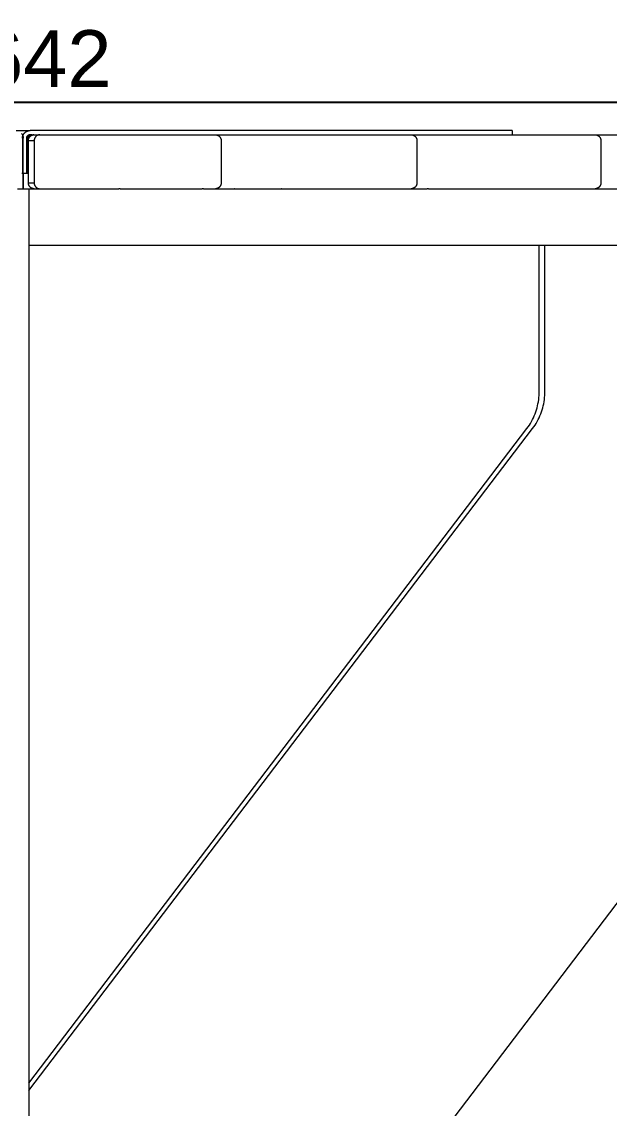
# Model space of a CAD drawing. Header units: millimetres. Extents: x -263 to 4879, y -277 to 2995.
# Drawn here: x 827 to 1241, y 2022 to 2788 of the extents above; entities that cross this region are included whole.
import ezdxf

# ---------------------------------------------------------------- set-up
doc = ezdxf.new("R2010")
doc.units = ezdxf.units.MM
doc.layers.add('ZANO_R', color=7, linetype='Continuous', lineweight=0)
doc.layers.add('ZANO_W', color=1, linetype='Continuous', lineweight=0)
doc.styles.add('Arial', font='arial.ttf')
doc.styles.get("Standard").update_dxf_attribs({"font": 'ARIALUNI.TTF'})
doc.dimstyles.new('pl i ang', dxfattribs={"dimtxt": 50, "dimasz": 50, "dimexe": 1.25, "dimexo": 0.625, "dimgap": 10, "dimtad": 1, "dimtoh": 1, "dimtxsty": 'Standard', "dimcen": 2.5, "dimclrd": 1, "dimclre": 1, "dimclrt": 1, "dimadec": 0, "dimazin": 0, "dimtfac": 1, "dimtmove": 0, "dimatfit": 3, "dimfxl": 1, "dimarcsym": 1})

# ---------------------------------------------------------------- blocks, each defined once
blk = doc.blocks.new('*D454')
at = {"layer": 'ZANO_W', "color": 1, "lineweight": -2}
for p, q in [((7.27, 2714.13), (7.27, 2741.15)), ((1649.17, 2714.13), (1649.17, 2741.15)), ((47.27, 2731.15), (1609.17, 2731.15))]:
    blk.add_line(p, q, dxfattribs=at)
at = {"layer": 'ZANO_W', "color": 1}
for points in [[(47.27, 2737.81), (47.27, 2724.48), (7.27, 2731.15)], [(1609.17, 2724.48), (1609.17, 2737.81), (1649.17, 2731.15)]]:
    blk.add_solid(points, dxfattribs=at)
at = {"layer": 'ZANO_W', "color": 1, "insert": (828.22, 2761.57), "char_height": 40, "attachment_point": 5, "style": 'Arial'}
blk.add_mtext('1642', dxfattribs=at)

msp = doc.modelspace()

# ---------------------------------------------------------------- linework, layer by layer
at = {"layer": 'ZANO_R'}
for p, q in [((823.13, 2711.13), (832.88, 2711.13)), ((830.82, 2710.67), (830.99, 2710.74)), ((830.99, 2710.74), (831.16, 2710.81)), ((831.16, 2710.81), (831.34, 2710.87)), ((831.34, 2710.87), (831.52, 2710.92)), ((831.52, 2710.92), (831.71, 2710.97)), ((831.71, 2710.97), (831.89, 2711.01)), ((831.89, 2711.01), (832.07, 2711.05)), ((832.07, 2711.05), (832.26, 2711.08)), ((832.26, 2711.08), (832.45, 2711.1)), ((832.45, 2711.1), (832.63, 2711.12)), ((832.63, 2711.12), (832.82, 2711.13)), ((832.82, 2711.13), (833.01, 2711.13)), ((999.7, 2711.13), (833.01, 2711.13)), ((1123.28, 2711.13), (999.7, 2711.13)), ((1160.18, 2711.13), (1123.28, 2711.13)), ((1169.59, 2711.13), (1160.18, 2711.13)), ((1171.9, 2711.13), (1169.59, 2711.13)), ((1172.46, 2711.13), (1171.9, 2711.13)), ((1172.59, 2711.13), (1172.46, 2711.13)), ((1172.62, 2711.13), (1172.59, 2711.13)), ((1172.63, 2711.13), (1172.62, 2711.13)), ((1172.63, 2711.13), (1172.63, 2708.13)), ((1172.63, 2711.13), (1172.63, 2711.13)), ((827.04, 2709), (827.15, 2708.85)), ((827.15, 2708.85), (827.25, 2708.69)), ((827.25, 2708.69), (827.35, 2708.54)), ((827.35, 2708.54), (827.44, 2708.38)), ((827.44, 2708.38), (827.53, 2708.22)), ((827.53, 2708.22), (827.61, 2708.05)), ((827.61, 2708.05), (827.69, 2707.88)), ((827.61, 2705.92), (827.62, 2706.11)), ((827.61, 2705.73), (827.61, 2705.92)), ((827.61, 2705.73), (827.61, 2681.13)), ((827.62, 2706.11), (827.64, 2706.3)), ((827.64, 2706.3), (827.66, 2706.48)), ((827.66, 2706.48), (827.69, 2706.67)), ((827.69, 2707.88), (827.76, 2707.71)), ((827.69, 2706.67), (827.73, 2706.86)), ((827.73, 2706.86), (827.77, 2707.04)), ((827.76, 2707.71), (827.82, 2707.54)), ((827.77, 2707.04), (827.82, 2707.22)), ((827.82, 2707.54), (827.88, 2707.37)), ((827.82, 2707.22), (827.88, 2707.4)), ((827.83, 2708.13), (828.17, 2708.13)), ((827.88, 2707.4), (827.94, 2707.58)), ((827.88, 2707.37), (827.93, 2707.19)), ((827.93, 2707.19), (827.98, 2707.01)), ((827.94, 2707.58), (828, 2707.76)), ((827.98, 2707.01), (828.02, 2706.83)), ((828, 2707.76), (828.08, 2707.93)), ((828.02, 2706.83), (828.06, 2706.65)), ((828.06, 2706.65), (828.08, 2706.47)), ((828.08, 2707.93), (828.16, 2708.1)), ((828.08, 2706.47), (828.11, 2706.29)), ((828.11, 2706.29), (828.12, 2706.1)), ((828.12, 2706.1), (828.13, 2705.92)), ((828.13, 2705.92), (828.13, 2705.73)), ((828.13, 2681.13), (828.13, 2705.73)), ((828.16, 2708.1), (828.24, 2708.27)), ((828.24, 2708.27), (828.33, 2708.43)), ((828.33, 2708.43), (828.43, 2708.59)), ((828.43, 2708.59), (828.53, 2708.75)), ((828.53, 2708.75), (828.64, 2708.91)), ((828.64, 2708.91), (828.76, 2709.06)), ((828.76, 2709.06), (828.87, 2709.2)), ((828.87, 2709.2), (829, 2709.35)), ((829, 2709.35), (829.13, 2709.48)), ((829.13, 2709.48), (829.26, 2709.62)), ((829.26, 2709.62), (829.4, 2709.75)), ((829.4, 2709.75), (829.54, 2709.87)), ((829.54, 2709.87), (829.69, 2709.99)), ((829.69, 2709.99), (829.84, 2710.1)), ((829.84, 2710.1), (829.99, 2710.21)), ((829.99, 2710.21), (830.15, 2710.31)), ((830.15, 2710.31), (830.31, 2710.41)), ((830.31, 2710.41), (830.48, 2710.5)), ((830.48, 2710.5), (830.64, 2710.59)), ((830.62, 2705.9), (830.61, 2705.82)), ((830.61, 2705.82), (830.61, 2705.73)), ((830.61, 2705.73), (830.62, 2705.73)), ((830.61, 2681.13), (830.61, 2705.73)), ((830.63, 2706.07), (830.62, 2705.98)), ((830.62, 2705.98), (830.62, 2705.9)), ((830.62, 2705.82), (830.63, 2705.9)), ((830.62, 2705.73), (830.62, 2705.82)), ((830.62, 2705.73), (830.62, 2699.13)), ((830.65, 2706.15), (830.63, 2706.07)), ((830.63, 2705.98), (830.64, 2706.07)), ((830.63, 2705.9), (830.63, 2705.98)), ((830.64, 2705.89), (830.63, 2705.8)), ((830.63, 2705.8), (830.63, 2705.72)), ((830.63, 2705.72), (830.63, 2705.63)), ((830.63, 2705.63), (830.63, 2681.13)), ((830.64, 2710.59), (830.82, 2710.67)), ((830.64, 2706.07), (830.66, 2706.15)), ((830.65, 2705.97), (830.64, 2705.89)), ((830.66, 2706.23), (830.65, 2706.15)), ((830.66, 2706.06), (830.65, 2705.97)), ((830.68, 2706.31), (830.66, 2706.23)), ((830.66, 2706.15), (830.67, 2706.23)), ((830.68, 2706.14), (830.66, 2706.06)), ((830.67, 2706.23), (830.69, 2706.31)), ((830.7, 2706.39), (830.68, 2706.31)), ((830.7, 2706.23), (830.68, 2706.14)), ((830.69, 2705.8), (830.68, 2705.72)), ((830.68, 2705.72), (830.68, 2705.63)), ((830.68, 2705.63), (830.68, 2681.13)), ((830.69, 2706.31), (830.71, 2706.39)), ((830.71, 2705.98), (830.69, 2705.89)), ((830.69, 2705.89), (830.69, 2705.8)), ((830.73, 2706.47), (830.7, 2706.39)), ((830.72, 2706.31), (830.7, 2706.23)), ((830.71, 2706.39), (830.74, 2706.47)), ((830.72, 2706.06), (830.71, 2705.98)), ((830.74, 2706.39), (830.72, 2706.31)), ((830.73, 2706.15), (830.72, 2706.06)), ((830.76, 2706.55), (830.73, 2706.47)), ((830.75, 2706.23), (830.73, 2706.15)), ((830.74, 2706.47), (830.76, 2706.55)), ((830.77, 2706.47), (830.74, 2706.39)), ((830.78, 2706.31), (830.75, 2706.23)), ((830.76, 2706.55), (830.79, 2706.63)), ((830.79, 2706.63), (830.76, 2706.55)), ((830.8, 2706.55), (830.77, 2706.47)), ((830.8, 2706.39), (830.78, 2706.31)), ((830.79, 2706.63), (830.83, 2706.71)), ((830.82, 2706.71), (830.79, 2706.63)), ((830.84, 2706.63), (830.8, 2706.55)), ((830.83, 2706.48), (830.8, 2706.39)), ((830.85, 2706.79), (830.82, 2706.71)), ((830.83, 2706.71), (830.86, 2706.78)), ((830.86, 2706.56), (830.83, 2706.48)), ((830.87, 2706.71), (830.84, 2706.63)), ((830.89, 2706.86), (830.85, 2706.79)), ((830.86, 2706.78), (830.9, 2706.86)), ((830.89, 2706.64), (830.86, 2706.56)), ((830.91, 2706.79), (830.87, 2706.71)), ((830.93, 2706.93), (830.89, 2706.86)), ((830.93, 2706.71), (830.89, 2706.64)), ((830.9, 2706.86), (830.94, 2706.93)), ((830.95, 2706.86), (830.91, 2706.79)), ((830.98, 2707), (830.93, 2706.93)), ((830.97, 2706.79), (830.93, 2706.71)), ((830.94, 2706.93), (830.98, 2707)), ((830.99, 2706.94), (830.95, 2706.86)), ((831.01, 2706.87), (830.97, 2706.79)), ((830.98, 2707), (831.03, 2707.07)), ((831.02, 2707.07), (830.98, 2707)), ((831.04, 2707.01), (830.99, 2706.94)), ((831.05, 2706.94), (831.01, 2706.87)), ((831.07, 2707.14), (831.02, 2707.07)), ((831.03, 2707.07), (831.08, 2707.14)), ((831.09, 2707.08), (831.04, 2707.01)), ((831.1, 2707.01), (831.05, 2706.94)), ((831.12, 2707.21), (831.07, 2707.14)), ((831.08, 2707.14), (831.13, 2707.21)), ((831.14, 2707.15), (831.09, 2707.08)), ((831.15, 2707.08), (831.1, 2707.01)), ((831.17, 2707.28), (831.12, 2707.21)), ((831.13, 2707.21), (831.18, 2707.27)), ((831.19, 2707.22), (831.14, 2707.15)), ((831.2, 2707.15), (831.15, 2707.08)), ((831.23, 2707.34), (831.17, 2707.28)), ((831.18, 2707.27), (831.23, 2707.33)), ((831.25, 2707.28), (831.19, 2707.22)), ((831.25, 2707.22), (831.2, 2707.15)), ((831.23, 2707.33), (831.29, 2707.4)), ((831.29, 2707.4), (831.23, 2707.34)), ((831.3, 2707.34), (831.25, 2707.28)), ((831.31, 2707.29), (831.25, 2707.22)), ((831.34, 2707.46), (831.29, 2707.4)), ((831.29, 2707.4), (831.35, 2707.45)), ((831.36, 2707.41), (831.3, 2707.34)), ((831.36, 2707.35), (831.31, 2707.29)), ((831.32, 2705.9), (831.31, 2705.82)), ((831.31, 2705.82), (831.31, 2705.73)), ((831.31, 2705.73), (831.35, 2705.73)), ((831.31, 2680.93), (831.31, 2705.73)), ((831.34, 2706.07), (831.32, 2705.99)), ((831.32, 2705.99), (831.32, 2705.9)), ((831.41, 2707.52), (831.34, 2707.46)), ((831.35, 2706.15), (831.34, 2706.07)), ((831.35, 2707.45), (831.41, 2707.51)), ((831.37, 2706.24), (831.35, 2706.15)), ((831.36, 2705.9), (831.35, 2705.82)), ((831.35, 2705.82), (831.35, 2705.73)), ((831.35, 2705.73), (831.35, 2680.93)), ((831.43, 2707.47), (831.36, 2707.41)), ((831.42, 2707.41), (831.36, 2707.35)), ((831.37, 2705.99), (831.36, 2705.9)), ((831.39, 2706.32), (831.37, 2706.24)), ((831.38, 2706.07), (831.37, 2705.99)), ((831.4, 2706.16), (831.38, 2706.07)), ((831.41, 2706.4), (831.39, 2706.32)), ((831.42, 2706.24), (831.4, 2706.16)), ((831.41, 2707.51), (831.47, 2707.57)), ((831.47, 2707.57), (831.41, 2707.52)), ((831.44, 2706.48), (831.41, 2706.4)), ((831.49, 2707.47), (831.42, 2707.41)), ((831.44, 2706.32), (831.42, 2706.24)), ((831.49, 2707.52), (831.43, 2707.47)), ((831.47, 2706.56), (831.44, 2706.48)), ((831.46, 2706.4), (831.44, 2706.32)), ((831.49, 2706.49), (831.46, 2706.4)), ((831.47, 2707.57), (831.54, 2707.62)), ((831.53, 2707.62), (831.47, 2707.57)), ((831.5, 2706.64), (831.47, 2706.56)), ((831.56, 2707.58), (831.49, 2707.52)), ((831.55, 2707.53), (831.49, 2707.47)), ((831.52, 2706.57), (831.49, 2706.49)), ((831.53, 2706.72), (831.5, 2706.64)), ((831.55, 2706.64), (831.52, 2706.57)), ((831.6, 2707.67), (831.53, 2707.62)), ((831.57, 2706.79), (831.53, 2706.72)), ((831.54, 2707.62), (831.6, 2707.67)), ((831.62, 2707.58), (831.55, 2707.53)), ((831.59, 2706.72), (831.55, 2706.64)), ((831.62, 2707.63), (831.56, 2707.58)), ((831.61, 2706.87), (831.57, 2706.79)), ((831.62, 2706.8), (831.59, 2706.72)), ((831.6, 2707.67), (831.67, 2707.72)), ((831.67, 2707.72), (831.6, 2707.67)), ((831.65, 2706.94), (831.61, 2706.87)), ((831.69, 2707.68), (831.62, 2707.63)), ((831.69, 2707.64), (831.62, 2707.58)), ((831.66, 2706.87), (831.62, 2706.8)), ((831.7, 2707.02), (831.65, 2706.94)), ((831.71, 2706.95), (831.66, 2706.87)), ((831.74, 2707.77), (831.67, 2707.72)), ((831.67, 2707.72), (831.74, 2707.76)), ((831.76, 2707.73), (831.69, 2707.68)), ((831.76, 2707.69), (831.69, 2707.64)), ((831.75, 2707.09), (831.7, 2707.02)), ((831.75, 2707.02), (831.71, 2706.95)), ((831.74, 2707.76), (831.81, 2707.81)), ((831.81, 2707.81), (831.74, 2707.77)), ((831.8, 2707.15), (831.75, 2707.09)), ((831.8, 2707.09), (831.75, 2707.02)), ((831.84, 2707.77), (831.76, 2707.73)), ((831.83, 2707.73), (831.76, 2707.69)), ((831.85, 2707.22), (831.8, 2707.15)), ((831.85, 2707.16), (831.8, 2707.09)), ((831.81, 2707.81), (831.89, 2707.85)), ((831.88, 2707.85), (831.81, 2707.81)), ((831.82, 2704.27), (831.83, 2704.41)), ((831.82, 2704.13), (831.82, 2704.27)), ((831.82, 2704.13), (835.89, 2704.13)), ((831.82, 2674.13), (831.82, 2704.13)), ((831.9, 2707.78), (831.83, 2707.73)), ((831.83, 2704.41), (831.84, 2704.54)), ((831.91, 2707.82), (831.84, 2707.77)), ((831.84, 2704.54), (831.86, 2704.68)), ((831.9, 2707.29), (831.85, 2707.22)), ((831.9, 2707.23), (831.85, 2707.16)), ((831.86, 2704.68), (831.88, 2704.81)), ((831.96, 2707.89), (831.88, 2707.85)), ((831.88, 2704.81), (831.9, 2704.95)), ((831.89, 2707.85), (831.96, 2707.89)), ((831.97, 2707.82), (831.9, 2707.78)), ((831.96, 2707.35), (831.9, 2707.29)), ((831.96, 2707.29), (831.9, 2707.23)), ((831.9, 2704.95), (831.93, 2705.08)), ((831.99, 2707.86), (831.91, 2707.82)), ((831.93, 2705.08), (831.97, 2705.21)), ((832.04, 2707.93), (831.96, 2707.89)), ((831.96, 2707.89), (832.04, 2707.92)), ((832.02, 2707.41), (831.96, 2707.35)), ((832.02, 2707.36), (831.96, 2707.29)), ((832.05, 2707.86), (831.97, 2707.82)), ((831.97, 2705.21), (832.01, 2705.34)), ((832.06, 2707.9), (831.99, 2707.86)), ((832.01, 2705.34), (832.05, 2705.47)), ((832.08, 2707.47), (832.02, 2707.41)), ((832.08, 2707.42), (832.02, 2707.36)), ((832.11, 2707.96), (832.04, 2707.93)), ((832.04, 2707.92), (832.11, 2707.95)), ((832.13, 2707.9), (832.05, 2707.86)), ((832.05, 2705.47), (832.1, 2705.6)), ((832.14, 2707.93), (832.06, 2707.9)), ((832.14, 2707.53), (832.08, 2707.47)), ((832.14, 2707.48), (832.08, 2707.42)), ((832.1, 2705.6), (832.15, 2705.73)), ((832.19, 2707.99), (832.11, 2707.96)), ((832.11, 2707.95), (832.19, 2707.98)), ((832.21, 2707.94), (832.13, 2707.9)), ((832.22, 2707.96), (832.14, 2707.93)), ((832.21, 2707.58), (832.14, 2707.53)), ((832.2, 2707.53), (832.14, 2707.48)), ((832.15, 2705.73), (832.21, 2705.85)), ((832.27, 2708.02), (832.19, 2707.99)), ((832.19, 2707.98), (832.27, 2708.01)), ((832.27, 2707.59), (832.2, 2707.53)), ((832.29, 2707.97), (832.21, 2707.94)), ((832.27, 2707.63), (832.21, 2707.58)), ((832.21, 2705.85), (832.27, 2705.97)), ((832.3, 2707.99), (832.22, 2707.96)), ((832.27, 2708.01), (832.35, 2708.04)), ((832.35, 2708.04), (832.27, 2708.02)), ((832.34, 2707.68), (832.27, 2707.63)), ((832.33, 2707.64), (832.27, 2707.59)), ((832.27, 2705.97), (832.33, 2706.09)), ((832.37, 2708), (832.29, 2707.97)), ((832.38, 2708.02), (832.3, 2707.99)), ((832.4, 2707.69), (832.33, 2707.64)), ((832.33, 2706.09), (832.4, 2706.21)), ((832.41, 2707.73), (832.34, 2707.68)), ((832.35, 2708.04), (832.43, 2708.06)), ((832.43, 2708.06), (832.35, 2708.04)), ((832.45, 2708.02), (832.37, 2708)), ((832.46, 2708.04), (832.38, 2708.02)), ((832.47, 2707.74), (832.4, 2707.69)), ((832.4, 2706.21), (832.48, 2706.33)), ((832.48, 2707.78), (832.41, 2707.73)), ((832.51, 2708.08), (832.43, 2708.06)), ((832.53, 2708.05), (832.45, 2708.02)), ((832.55, 2708.06), (832.46, 2708.04)), ((832.55, 2707.78), (832.47, 2707.74)), ((832.56, 2707.82), (832.48, 2707.78)), ((832.48, 2706.33), (832.55, 2706.44)), ((832.59, 2708.1), (832.51, 2708.08)), ((832.61, 2708.07), (832.53, 2708.05)), ((832.63, 2708.08), (832.55, 2708.06)), ((832.62, 2707.83), (832.55, 2707.78)), ((832.55, 2706.44), (832.63, 2706.55)), ((832.63, 2707.86), (832.56, 2707.82)), ((832.68, 2708.11), (832.59, 2708.1)), ((832.7, 2708.09), (832.61, 2708.07)), ((832.7, 2707.87), (832.62, 2707.83)), ((832.72, 2708.1), (832.63, 2708.08)), ((832.71, 2707.9), (832.63, 2707.86)), ((832.63, 2706.55), (832.72, 2706.66)), ((832.76, 2708.12), (832.68, 2708.11)), ((832.78, 2708.1), (832.7, 2708.09)), ((832.77, 2707.9), (832.7, 2707.87)), ((832.79, 2707.93), (832.71, 2707.9)), ((832.8, 2708.11), (832.72, 2708.1)), ((832.72, 2706.66), (832.81, 2706.76)), ((832.84, 2708.13), (832.76, 2708.12)), ((832.85, 2707.94), (832.77, 2707.9)), ((832.87, 2708.11), (832.78, 2708.1)), ((832.86, 2707.97), (832.79, 2707.93)), ((832.88, 2708.12), (832.8, 2708.11)), ((832.81, 2706.76), (832.9, 2706.86)), ((832.93, 2708.13), (832.84, 2708.13)), ((832.93, 2707.97), (832.85, 2707.94)), ((832.94, 2708), (832.86, 2707.97)), ((832.95, 2708.12), (832.87, 2708.11)), ((832.97, 2708.13), (832.88, 2708.12)), ((832.9, 2706.86), (832.99, 2706.96)), ((833.01, 2708.13), (832.93, 2708.13)), ((833.01, 2708), (832.93, 2707.97)), ((833.02, 2708.02), (832.94, 2708)), ((833.04, 2708.13), (832.95, 2708.12)), ((833.06, 2708.13), (832.97, 2708.13)), ((832.99, 2706.96), (833.09, 2707.06)), ((833.01, 2708.13), (833.75, 2708.13)), ((833.09, 2708.03), (833.01, 2708)), ((833.11, 2708.05), (833.02, 2708.02)), ((833.13, 2708.13), (833.04, 2708.13)), ((833.17, 2708.05), (833.09, 2708.03)), ((833.09, 2707.06), (833.19, 2707.15)), ((833.19, 2708.07), (833.11, 2708.05)), ((833.26, 2708.07), (833.17, 2708.05)), ((833.27, 2708.09), (833.19, 2708.07)), ((833.19, 2707.15), (833.3, 2707.24)), ((833.34, 2708.09), (833.26, 2708.07)), ((833.35, 2708.1), (833.27, 2708.09)), ((833.3, 2707.24), (833.4, 2707.32)), ((833.42, 2708.1), (833.34, 2708.09)), ((833.44, 2708.11), (833.35, 2708.1)), ((833.4, 2707.32), (833.51, 2707.4)), ((833.51, 2708.11), (833.42, 2708.1)), ((833.52, 2708.12), (833.44, 2708.11)), ((833.59, 2708.12), (833.51, 2708.11)), ((833.51, 2707.4), (833.63, 2707.48)), ((833.61, 2708.13), (833.52, 2708.12)), ((833.68, 2708.13), (833.59, 2708.12)), ((833.69, 2708.13), (833.61, 2708.13)), ((833.63, 2707.48), (833.74, 2707.55)), ((833.76, 2708.13), (833.68, 2708.13)), ((833.74, 2707.55), (833.86, 2707.62)), ((834.27, 2708.13), (833.76, 2708.13)), ((833.86, 2707.62), (833.98, 2707.68)), ((833.98, 2707.68), (834.1, 2707.75)), ((834.1, 2707.75), (834.23, 2707.8)), ((834.23, 2707.8), (834.35, 2707.85)), ((834.27, 2708.13), (834.89, 2708.13)), ((834.35, 2707.85), (834.48, 2707.9)), ((834.48, 2707.9), (834.61, 2707.95)), ((834.61, 2707.95), (834.74, 2707.98)), ((834.74, 2707.98), (834.87, 2708.02)), ((834.87, 2708.02), (835.01, 2708.05)), ((835.52, 2708.13), (834.89, 2708.13)), ((835.01, 2708.05), (835.14, 2708.07)), ((835.14, 2708.07), (835.28, 2708.1)), ((835.28, 2708.1), (835.41, 2708.11)), ((835.41, 2708.11), (835.55, 2708.12)), ((835.52, 2708.13), (835.82, 2708.13)), ((835.55, 2708.12), (835.68, 2708.13)), ((835.68, 2708.13), (835.82, 2708.13)), ((835.82, 2708.13), (839.89, 2708.13)), ((835.9, 2704.27), (835.89, 2704.13)), ((835.89, 2704.13), (835.89, 2674.13)), ((835.91, 2704.54), (835.9, 2704.41)), ((835.9, 2704.41), (835.9, 2704.27)), ((835.93, 2704.68), (835.91, 2704.54)), ((835.95, 2704.81), (835.93, 2704.68)), ((835.98, 2704.95), (835.95, 2704.81)), ((836.01, 2705.08), (835.98, 2704.95)), ((836.04, 2705.21), (836.01, 2705.08)), ((836.08, 2705.34), (836.04, 2705.21)), ((836.12, 2705.47), (836.08, 2705.34)), ((836.17, 2705.6), (836.12, 2705.47)), ((836.22, 2705.73), (836.17, 2705.6)), ((836.28, 2705.85), (836.22, 2705.73)), ((836.34, 2705.97), (836.28, 2705.85)), ((836.41, 2706.09), (836.34, 2705.97)), ((836.48, 2706.21), (836.41, 2706.09)), ((836.55, 2706.33), (836.48, 2706.21)), ((836.63, 2706.44), (836.55, 2706.33)), ((836.71, 2706.55), (836.63, 2706.44)), ((836.79, 2706.66), (836.71, 2706.55)), ((836.88, 2706.76), (836.79, 2706.66)), ((836.97, 2706.86), (836.88, 2706.76)), ((837.07, 2706.96), (836.97, 2706.86)), ((837.16, 2707.06), (837.07, 2706.96)), ((837.26, 2707.15), (837.16, 2707.06)), ((837.37, 2707.24), (837.26, 2707.15)), ((837.48, 2707.32), (837.37, 2707.24)), ((837.59, 2707.4), (837.48, 2707.32)), ((837.7, 2707.48), (837.59, 2707.4)), ((837.82, 2707.55), (837.7, 2707.48)), ((837.93, 2707.62), (837.82, 2707.55)), ((838.05, 2707.68), (837.93, 2707.62)), ((838.18, 2707.75), (838.05, 2707.68)), ((838.3, 2707.8), (838.18, 2707.75)), ((838.43, 2707.85), (838.3, 2707.8)), ((838.55, 2707.9), (838.43, 2707.85)), ((838.68, 2707.95), (838.55, 2707.9)), ((838.81, 2707.98), (838.68, 2707.95)), ((838.95, 2708.02), (838.81, 2707.98)), ((839.08, 2708.05), (838.95, 2708.02)), ((839.21, 2708.07), (839.08, 2708.05)), ((839.35, 2708.1), (839.21, 2708.07)), ((839.48, 2708.11), (839.35, 2708.1)), ((839.62, 2708.12), (839.48, 2708.11)), ((839.76, 2708.13), (839.62, 2708.12)), ((839.89, 2708.13), (839.76, 2708.13)), ((839.89, 2708.13), (963.57, 2708.13)), ((963.57, 2708.13), (963.71, 2708.13)), ((963.69, 2708.13), (981.63, 2708.13)), ((963.71, 2708.13), (963.84, 2708.12)), ((963.84, 2708.12), (963.98, 2708.11)), ((963.98, 2708.11), (964.12, 2708.1)), ((964.12, 2708.1), (964.25, 2708.07)), ((964.25, 2708.07), (964.38, 2708.05)), ((964.38, 2708.05), (964.52, 2708.02)), ((964.52, 2708.02), (964.65, 2707.98)), ((964.65, 2707.98), (964.78, 2707.95)), ((964.78, 2707.95), (964.91, 2707.9)), ((964.91, 2707.9), (965.04, 2707.85)), ((965.04, 2707.85), (965.16, 2707.8)), ((965.16, 2707.8), (965.29, 2707.75)), ((965.29, 2707.75), (965.41, 2707.68)), ((965.41, 2707.68), (965.53, 2707.62)), ((965.53, 2707.62), (965.65, 2707.55)), ((965.65, 2707.55), (965.76, 2707.48)), ((965.76, 2707.48), (965.88, 2707.4)), ((965.88, 2707.4), (965.99, 2707.32)), ((965.99, 2707.32), (966.1, 2707.24)), ((966.1, 2707.24), (966.2, 2707.15)), ((966.2, 2707.15), (966.3, 2707.06)), ((966.3, 2707.06), (966.4, 2706.96)), ((966.4, 2706.96), (966.49, 2706.86)), ((966.49, 2706.86), (966.59, 2706.76)), ((966.59, 2706.76), (966.67, 2706.66)), ((966.67, 2706.66), (966.76, 2706.55)), ((966.76, 2706.55), (966.84, 2706.44)), ((966.84, 2706.44), (966.92, 2706.33)), ((966.92, 2706.33), (966.99, 2706.21)), ((966.99, 2706.21), (967.06, 2706.09)), ((967.06, 2706.09), (967.12, 2705.97)), ((967.12, 2705.97), (967.18, 2705.85)), ((967.18, 2705.85), (967.24, 2705.73)), ((967.24, 2705.73), (967.29, 2705.6)), ((967.29, 2705.6), (967.34, 2705.47)), ((967.34, 2705.47), (967.38, 2705.34)), ((967.38, 2705.34), (967.42, 2705.21)), ((967.42, 2705.21), (967.46, 2705.08)), ((967.46, 2705.08), (967.49, 2704.95)), ((967.49, 2704.95), (967.51, 2704.81)), ((967.51, 2704.81), (967.53, 2704.68)), ((967.53, 2704.68), (967.55, 2704.54)), ((967.55, 2704.54), (967.56, 2704.41)), ((967.56, 2704.41), (967.57, 2704.27)), ((967.57, 2704.27), (967.57, 2704.13)), ((967.57, 2704.13), (967.57, 2674.13)), ((981.63, 2708.13), (1101.48, 2708.13)), ((1101.48, 2708.13), (1101.61, 2708.13)), ((1101.59, 2708.13), (1118.7, 2708.13)), ((1101.61, 2708.13), (1101.75, 2708.12)), ((1101.75, 2708.12), (1101.88, 2708.11)), ((1101.88, 2708.11), (1102.02, 2708.1)), ((1102.02, 2708.1), (1102.15, 2708.07)), ((1102.15, 2708.07), (1102.29, 2708.05)), ((1102.29, 2708.05), (1102.42, 2708.02)), ((1102.42, 2708.02), (1102.55, 2707.98)), ((1102.55, 2707.98), (1102.69, 2707.95)), ((1102.69, 2707.95), (1102.81, 2707.9)), ((1102.81, 2707.9), (1102.94, 2707.85)), ((1102.94, 2707.85), (1103.07, 2707.8)), ((1103.07, 2707.8), (1103.19, 2707.75)), ((1103.19, 2707.75), (1103.32, 2707.68)), ((1103.32, 2707.68), (1103.44, 2707.62)), ((1103.44, 2707.62), (1103.55, 2707.55)), ((1103.55, 2707.55), (1103.67, 2707.48)), ((1103.67, 2707.48), (1103.78, 2707.4)), ((1103.78, 2707.4), (1103.89, 2707.32)), ((1103.89, 2707.32), (1104, 2707.24)), ((1104, 2707.24), (1104.1, 2707.15)), ((1104.1, 2707.15), (1104.21, 2707.06)), ((1104.21, 2707.06), (1104.3, 2706.96)), ((1104.3, 2706.96), (1104.4, 2706.86)), ((1104.4, 2706.86), (1104.49, 2706.76)), ((1104.49, 2706.76), (1104.58, 2706.66)), ((1104.58, 2706.66), (1104.66, 2706.55)), ((1104.66, 2706.55), (1104.74, 2706.44)), ((1104.74, 2706.44), (1104.82, 2706.33)), ((1104.82, 2706.33), (1104.89, 2706.21)), ((1104.89, 2706.21), (1104.96, 2706.09)), ((1104.96, 2706.09), (1105.03, 2705.97)), ((1105.03, 2705.97), (1105.09, 2705.85)), ((1105.09, 2705.85), (1105.14, 2705.73)), ((1105.14, 2705.73), (1105.2, 2705.6)), ((1105.2, 2705.6), (1105.24, 2705.47)), ((1105.24, 2705.47), (1105.29, 2705.34)), ((1105.29, 2705.34), (1105.33, 2705.21)), ((1105.33, 2705.21), (1105.36, 2705.08)), ((1105.36, 2705.08), (1105.39, 2704.95)), ((1105.39, 2704.95), (1105.42, 2704.81)), ((1105.42, 2704.81), (1105.44, 2704.68)), ((1105.44, 2704.68), (1105.45, 2704.54)), ((1105.45, 2704.54), (1105.47, 2704.41)), ((1105.47, 2704.41), (1105.47, 2704.27)), ((1105.47, 2704.27), (1105.48, 2704.13)), ((1105.48, 2704.13), (1105.48, 2674.13)), ((1118.7, 2708.13), (1231.06, 2708.13)), ((1231.06, 2708.13), (1231.2, 2708.13)), ((1231.18, 2708.13), (1246.92, 2708.13)), ((1231.2, 2708.13), (1231.34, 2708.12)), ((1231.34, 2708.12), (1231.47, 2708.11)), ((1231.47, 2708.11), (1231.61, 2708.1)), ((1231.61, 2708.1), (1231.74, 2708.07)), ((1231.74, 2708.07), (1231.88, 2708.05)), ((1231.88, 2708.05), (1232.01, 2708.02)), ((1232.01, 2708.02), (1232.14, 2707.98)), ((1232.14, 2707.98), (1232.27, 2707.95)), ((1232.27, 2707.95), (1232.4, 2707.9)), ((1232.4, 2707.9), (1232.53, 2707.85)), ((1232.53, 2707.85), (1232.66, 2707.8)), ((1232.66, 2707.8), (1232.78, 2707.75)), ((1232.78, 2707.75), (1232.9, 2707.68)), ((1232.9, 2707.68), (1233.02, 2707.62)), ((1233.02, 2707.62), (1233.14, 2707.55)), ((1233.14, 2707.55), (1233.26, 2707.48)), ((1233.26, 2707.48), (1233.37, 2707.4)), ((1233.37, 2707.4), (1233.48, 2707.32)), ((1233.48, 2707.32), (1233.59, 2707.24)), ((1233.59, 2707.24), (1233.69, 2707.15)), ((1233.69, 2707.15), (1233.79, 2707.06)), ((1233.79, 2707.06), (1233.89, 2706.96)), ((1233.89, 2706.96), (1233.99, 2706.86)), ((1233.99, 2706.86), (1234.08, 2706.76)), ((1234.08, 2706.76), (1234.17, 2706.66)), ((1234.17, 2706.66), (1234.25, 2706.55)), ((1234.25, 2706.55), (1234.33, 2706.44)), ((1234.33, 2706.44), (1234.41, 2706.33)), ((1234.41, 2706.33), (1234.48, 2706.21)), ((1234.48, 2706.21), (1234.55, 2706.09)), ((1234.55, 2706.09), (1234.62, 2705.97)), ((1234.62, 2705.97), (1234.68, 2705.85)), ((1234.68, 2705.85), (1234.73, 2705.73)), ((1234.73, 2705.73), (1234.78, 2705.6)), ((1234.78, 2705.6), (1234.83, 2705.47)), ((1234.83, 2705.47), (1234.88, 2705.34)), ((1234.88, 2705.34), (1234.92, 2705.21)), ((1234.92, 2705.21), (1234.95, 2705.08)), ((1234.95, 2705.08), (1234.98, 2704.95)), ((1234.98, 2704.95), (1235.01, 2704.81)), ((1235.01, 2704.81), (1235.03, 2704.68)), ((1235.03, 2704.68), (1235.04, 2704.54)), ((1235.04, 2704.54), (1235.05, 2704.41)), ((1235.05, 2704.41), (1235.06, 2704.27)), ((1235.06, 2704.27), (1235.06, 2704.13)), ((1235.06, 2704.13), (1235.06, 2674.13)), ((830.62, 2699.13), (830.62, 2694.63)), ((830.62, 2690.13), (830.62, 2694.63)), ((830.62, 2690.13), (830.62, 2681.13)), ((827.12, 2681.13), (827.61, 2681.13)), ((828.13, 2680.93), (827.12, 2680.93)), ((827.61, 2681.13), (830.61, 2681.13)), ((828.13, 2670.13), (828.13, 2680.93)), ((831.35, 2680.93), (828.13, 2680.93)), ((828.13, 2680.93), (828.13, 2670.13)), ((830.62, 2681.13), (830.61, 2681.13)), ((830.62, 2681.13), (830.63, 2681.13)), ((830.63, 2681.13), (830.68, 2681.13)), ((830.68, 2681.13), (831.31, 2681.13)), ((831.82, 2674), (831.82, 2674.13)), ((835.89, 2674.13), (831.82, 2674.13)), ((831.83, 2673.86), (831.82, 2674)), ((831.84, 2673.72), (831.83, 2673.86)), ((831.86, 2673.59), (831.84, 2673.72)), ((831.88, 2673.45), (831.86, 2673.59)), ((831.9, 2673.32), (831.88, 2673.45)), ((831.93, 2673.19), (831.9, 2673.32)), ((831.97, 2673.05), (831.93, 2673.19)), ((832.01, 2672.92), (831.97, 2673.05)), ((832.05, 2672.79), (832.01, 2672.92)), ((832.1, 2672.67), (832.05, 2672.79)), ((832.15, 2672.54), (832.1, 2672.67)), ((832.21, 2672.42), (832.15, 2672.54)), ((835.89, 2674.13), (835.9, 2674)), ((835.9, 2674), (835.9, 2673.86)), ((835.9, 2673.86), (835.91, 2673.72)), ((835.91, 2673.72), (835.93, 2673.59)), ((835.93, 2673.59), (835.95, 2673.45)), ((835.95, 2673.45), (835.98, 2673.32)), ((835.98, 2673.32), (836.01, 2673.19)), ((836.01, 2673.19), (836.04, 2673.05)), ((836.04, 2673.05), (836.08, 2672.92)), ((836.08, 2672.92), (836.12, 2672.79)), ((836.12, 2672.79), (836.17, 2672.67)), ((836.17, 2672.67), (836.22, 2672.54)), ((836.22, 2672.54), (836.28, 2672.42)), ((967.24, 2672.54), (967.18, 2672.42)), ((967.29, 2672.67), (967.24, 2672.54)), ((967.34, 2672.79), (967.29, 2672.67)), ((967.38, 2672.92), (967.34, 2672.79)), ((967.42, 2673.05), (967.38, 2672.92)), ((967.46, 2673.19), (967.42, 2673.05)), ((967.49, 2673.32), (967.46, 2673.19)), ((967.51, 2673.45), (967.49, 2673.32)), ((967.53, 2673.59), (967.51, 2673.45)), ((967.55, 2673.72), (967.53, 2673.59)), ((967.56, 2673.86), (967.55, 2673.72)), ((967.57, 2674), (967.56, 2673.86)), ((967.57, 2674.13), (967.57, 2674)), ((1105.14, 2672.54), (1105.09, 2672.42)), ((1105.2, 2672.67), (1105.14, 2672.54)), ((1105.24, 2672.79), (1105.2, 2672.67)), ((1105.29, 2672.92), (1105.24, 2672.79)), ((1105.33, 2673.05), (1105.29, 2672.92)), ((1105.36, 2673.19), (1105.33, 2673.05)), ((1105.39, 2673.32), (1105.36, 2673.19)), ((1105.42, 2673.45), (1105.39, 2673.32)), ((1105.44, 2673.59), (1105.42, 2673.45)), ((1105.45, 2673.72), (1105.44, 2673.59)), ((1105.47, 2673.86), (1105.45, 2673.72)), ((1105.48, 2674.13), (1105.47, 2674)), ((1105.47, 2674), (1105.47, 2673.86)), ((1234.73, 2672.54), (1234.68, 2672.42)), ((1234.78, 2672.67), (1234.73, 2672.54)), ((1234.83, 2672.79), (1234.78, 2672.67)), ((1234.88, 2672.92), (1234.83, 2672.79)), ((1234.92, 2673.05), (1234.88, 2672.92)), ((1234.95, 2673.19), (1234.92, 2673.05)), ((1234.98, 2673.32), (1234.95, 2673.19)), ((1235.01, 2673.45), (1234.98, 2673.32)), ((1235.03, 2673.59), (1235.01, 2673.45)), ((1235.04, 2673.72), (1235.03, 2673.59)), ((1235.05, 2673.86), (1235.04, 2673.72)), ((1235.06, 2674), (1235.05, 2673.86)), ((1235.06, 2674.13), (1235.06, 2674)), ((824.13, 2670.13), (832.13, 2670.13)), ((832.13, 2670.13), (832.13, 2630.13)), ((832.13, 2670.13), (839.73, 2670.13)), ((832.27, 2672.29), (832.21, 2672.42)), ((832.33, 2672.17), (832.27, 2672.29)), ((832.4, 2672.05), (832.33, 2672.17)), ((832.48, 2671.94), (832.4, 2672.05)), ((832.55, 2671.83), (832.48, 2671.94)), ((832.63, 2671.72), (832.55, 2671.83)), ((832.72, 2671.61), (832.63, 2671.72)), ((832.81, 2671.5), (832.72, 2671.61)), ((832.9, 2671.4), (832.81, 2671.5)), ((832.99, 2671.3), (832.9, 2671.4)), ((833.09, 2671.21), (832.99, 2671.3)), ((833.19, 2671.12), (833.09, 2671.21)), ((833.3, 2671.03), (833.19, 2671.12)), ((833.4, 2670.95), (833.3, 2671.03)), ((833.51, 2670.87), (833.4, 2670.95)), ((833.63, 2670.79), (833.51, 2670.87)), ((833.74, 2670.72), (833.63, 2670.79)), ((833.86, 2670.65), (833.74, 2670.72)), ((833.98, 2670.58), (833.86, 2670.65)), ((834.1, 2670.52), (833.98, 2670.58)), ((834.23, 2670.46), (834.1, 2670.52)), ((834.35, 2670.41), (834.23, 2670.46)), ((834.48, 2670.36), (834.35, 2670.41)), ((834.61, 2670.32), (834.48, 2670.36)), ((834.74, 2670.28), (834.61, 2670.32)), ((834.87, 2670.25), (834.74, 2670.28)), ((835.01, 2670.22), (834.87, 2670.25)), ((835.14, 2670.19), (835.01, 2670.22)), ((835.28, 2670.17), (835.14, 2670.19)), ((835.41, 2670.15), (835.28, 2670.17)), ((835.55, 2670.14), (835.41, 2670.15)), ((835.68, 2670.14), (835.55, 2670.14)), ((835.82, 2670.13), (835.68, 2670.14)), ((836.28, 2672.42), (836.34, 2672.29)), ((836.34, 2672.29), (836.41, 2672.17)), ((836.41, 2672.17), (836.48, 2672.05)), ((836.48, 2672.05), (836.55, 2671.94)), ((836.55, 2671.94), (836.63, 2671.83)), ((836.63, 2671.83), (836.71, 2671.72)), ((836.71, 2671.72), (836.79, 2671.61)), ((836.79, 2671.61), (836.88, 2671.5)), ((836.88, 2671.5), (836.97, 2671.4)), ((836.97, 2671.4), (837.07, 2671.3)), ((837.07, 2671.3), (837.16, 2671.21)), ((837.16, 2671.21), (837.26, 2671.12)), ((837.26, 2671.12), (837.37, 2671.03)), ((837.37, 2671.03), (837.48, 2670.95)), ((837.48, 2670.95), (837.59, 2670.87)), ((837.59, 2670.87), (837.7, 2670.79)), ((837.7, 2670.79), (837.82, 2670.72)), ((837.82, 2670.72), (837.93, 2670.65)), ((837.93, 2670.65), (838.05, 2670.58)), ((838.05, 2670.58), (838.18, 2670.52)), ((838.18, 2670.52), (838.3, 2670.46)), ((838.3, 2670.46), (838.43, 2670.41)), ((838.43, 2670.41), (838.55, 2670.36)), ((838.55, 2670.36), (838.68, 2670.32)), ((838.68, 2670.32), (838.81, 2670.28)), ((838.81, 2670.28), (838.95, 2670.25)), ((838.95, 2670.25), (839.08, 2670.22)), ((839.08, 2670.22), (839.21, 2670.19)), ((839.21, 2670.19), (839.35, 2670.17)), ((839.35, 2670.17), (839.48, 2670.15)), ((839.48, 2670.15), (839.62, 2670.14)), ((839.62, 2670.14), (839.76, 2670.14)), ((839.73, 2670.13), (839.89, 2670.13)), ((839.76, 2670.14), (839.89, 2670.13)), ((839.89, 2670.13), (880.41, 2670.13)), ((880.41, 2670.13), (881.02, 2670.13)), ((881.02, 2670.13), (895.56, 2670.13)), ((896.49, 2670.13), (895.56, 2670.13)), ((896.49, 2670.13), (954.26, 2670.13)), ((955.2, 2670.13), (954.26, 2670.13)), ((955.2, 2670.13), (963.57, 2670.13)), ((963.71, 2670.14), (963.57, 2670.13)), ((963.69, 2670.13), (976.37, 2670.13)), ((963.84, 2670.14), (963.71, 2670.14)), ((963.98, 2670.15), (963.84, 2670.14)), ((964.12, 2670.17), (963.98, 2670.15)), ((964.25, 2670.19), (964.12, 2670.17)), ((964.38, 2670.22), (964.25, 2670.19)), ((964.52, 2670.25), (964.38, 2670.22)), ((964.65, 2670.28), (964.52, 2670.25)), ((964.78, 2670.32), (964.65, 2670.28)), ((964.91, 2670.36), (964.78, 2670.32)), ((965.04, 2670.41), (964.91, 2670.36)), ((965.16, 2670.46), (965.04, 2670.41)), ((965.29, 2670.52), (965.16, 2670.46)), ((965.41, 2670.58), (965.29, 2670.52)), ((965.53, 2670.65), (965.41, 2670.58)), ((965.65, 2670.72), (965.53, 2670.65)), ((965.76, 2670.79), (965.65, 2670.72)), ((965.88, 2670.87), (965.76, 2670.79)), ((965.99, 2670.95), (965.88, 2670.87)), ((966.1, 2671.03), (965.99, 2670.95)), ((966.2, 2671.12), (966.1, 2671.03)), ((966.3, 2671.21), (966.2, 2671.12)), ((966.4, 2671.3), (966.3, 2671.21)), ((966.49, 2671.4), (966.4, 2671.3)), ((966.59, 2671.5), (966.49, 2671.4)), ((966.67, 2671.61), (966.59, 2671.5)), ((966.76, 2671.72), (966.67, 2671.61)), ((966.84, 2671.83), (966.76, 2671.72)), ((966.92, 2671.94), (966.84, 2671.83)), ((966.99, 2672.05), (966.92, 2671.94)), ((967.06, 2672.17), (966.99, 2672.05)), ((967.12, 2672.29), (967.06, 2672.17)), ((967.18, 2672.42), (967.12, 2672.29)), ((976.37, 2670.13), (977.05, 2670.13)), ((977.2, 2670.13), (977.05, 2670.13)), ((977.2, 2670.13), (981.63, 2670.13)), ((981.63, 2670.13), (995.98, 2670.13)), ((995.98, 2670.13), (996.82, 2670.13)), ((996.82, 2670.13), (1009.78, 2670.13)), ((1010, 2670.13), (1009.78, 2670.13)), ((1010, 2670.13), (1101.48, 2670.13)), ((1101.61, 2670.14), (1101.48, 2670.13)), ((1101.59, 2670.13), (1109.01, 2670.13)), ((1101.75, 2670.14), (1101.61, 2670.14)), ((1101.88, 2670.15), (1101.75, 2670.14)), ((1102.02, 2670.17), (1101.88, 2670.15)), ((1102.15, 2670.19), (1102.02, 2670.17)), ((1102.29, 2670.22), (1102.15, 2670.19)), ((1102.42, 2670.25), (1102.29, 2670.22)), ((1102.55, 2670.28), (1102.42, 2670.25)), ((1102.69, 2670.32), (1102.55, 2670.28)), ((1102.81, 2670.36), (1102.69, 2670.32)), ((1102.94, 2670.41), (1102.81, 2670.36)), ((1103.07, 2670.46), (1102.94, 2670.41)), ((1103.19, 2670.52), (1103.07, 2670.46)), ((1103.32, 2670.58), (1103.19, 2670.52)), ((1103.44, 2670.65), (1103.32, 2670.58)), ((1103.55, 2670.72), (1103.44, 2670.65)), ((1103.67, 2670.79), (1103.55, 2670.72)), ((1103.78, 2670.87), (1103.67, 2670.79)), ((1103.89, 2670.95), (1103.78, 2670.87)), ((1104, 2671.03), (1103.89, 2670.95)), ((1104.1, 2671.12), (1104, 2671.03)), ((1104.21, 2671.21), (1104.1, 2671.12)), ((1104.3, 2671.3), (1104.21, 2671.21)), ((1104.4, 2671.4), (1104.3, 2671.3)), ((1104.49, 2671.5), (1104.4, 2671.4)), ((1104.58, 2671.61), (1104.49, 2671.5)), ((1104.66, 2671.72), (1104.58, 2671.61)), ((1104.74, 2671.83), (1104.66, 2671.72)), ((1104.82, 2671.94), (1104.74, 2671.83)), ((1104.89, 2672.05), (1104.82, 2671.94)), ((1104.96, 2672.17), (1104.89, 2672.05)), ((1105.03, 2672.29), (1104.96, 2672.17)), ((1105.09, 2672.42), (1105.03, 2672.29)), ((1109.07, 2670.13), (1109.01, 2670.13)), ((1109.07, 2670.13), (1112.7, 2670.13)), ((1113.56, 2670.13), (1112.7, 2670.13)), ((1113.56, 2670.13), (1118.7, 2670.13)), ((1118.7, 2670.13), (1231.06, 2670.13)), ((1231.2, 2670.14), (1231.06, 2670.13)), ((1231.18, 2670.13), (1232.75, 2670.13)), ((1231.34, 2670.14), (1231.2, 2670.14)), ((1231.47, 2670.15), (1231.34, 2670.14)), ((1231.61, 2670.17), (1231.47, 2670.15)), ((1231.74, 2670.19), (1231.61, 2670.17)), ((1231.88, 2670.22), (1231.74, 2670.19)), ((1232.01, 2670.25), (1231.88, 2670.22)), ((1232.14, 2670.28), (1232.01, 2670.25)), ((1232.27, 2670.32), (1232.14, 2670.28)), ((1232.4, 2670.36), (1232.27, 2670.32)), ((1232.53, 2670.41), (1232.4, 2670.36)), ((1232.66, 2670.46), (1232.53, 2670.41)), ((1232.78, 2670.52), (1232.66, 2670.46)), ((1232.75, 2670.13), (1246.92, 2670.13)), ((1232.9, 2670.58), (1232.78, 2670.52)), ((1233.02, 2670.65), (1232.9, 2670.58)), ((1233.14, 2670.72), (1233.02, 2670.65)), ((1233.26, 2670.79), (1233.14, 2670.72)), ((1233.37, 2670.87), (1233.26, 2670.79)), ((1233.48, 2670.95), (1233.37, 2670.87)), ((1233.59, 2671.03), (1233.48, 2670.95)), ((1233.69, 2671.12), (1233.59, 2671.03)), ((1233.79, 2671.21), (1233.69, 2671.12)), ((1233.89, 2671.3), (1233.79, 2671.21)), ((1233.99, 2671.4), (1233.89, 2671.3)), ((1234.08, 2671.5), (1233.99, 2671.4)), ((1234.17, 2671.61), (1234.08, 2671.5)), ((1234.25, 2671.72), (1234.17, 2671.61)), ((1234.33, 2671.83), (1234.25, 2671.72)), ((1234.41, 2671.94), (1234.33, 2671.83)), ((1234.48, 2672.05), (1234.41, 2671.94)), ((1234.55, 2672.17), (1234.48, 2672.05)), ((1234.62, 2672.29), (1234.55, 2672.17)), ((1234.68, 2672.42), (1234.62, 2672.29)), ((1222.63, 2630.13), (832.13, 2630.13)), ((832.13, 2630.13), (832.13, 2533.15)), ((1191.63, 2527.46), (1191.63, 2630.13)), ((1195.63, 2527.46), (1195.63, 2630.13)), ((1617.63, 2630.13), (1222.63, 2630.13)), ((832.13, 2533.15), (832.13, 2506.76)), ((1191.62, 2525.97), (1191.63, 2527.46)), ((1195.62, 2525.97), (1195.63, 2527.46)), ((1190.79, 2518.59), (1191.06, 2520.05)), ((1191.06, 2520.05), (1191.27, 2521.52)), ((1191.27, 2521.52), (1191.44, 2523)), ((1191.44, 2523), (1191.55, 2524.48)), ((1191.55, 2524.48), (1191.62, 2525.97)), ((1194.79, 2518.59), (1195.06, 2520.05)), ((1195.06, 2520.05), (1195.27, 2521.52)), ((1195.27, 2521.52), (1195.44, 2523)), ((1195.44, 2523), (1195.55, 2524.48)), ((1195.55, 2524.48), (1195.62, 2525.97)), ((1188.73, 2511.45), (1189.24, 2512.85)), ((1189.24, 2512.85), (1189.7, 2514.26)), ((1189.7, 2514.26), (1190.11, 2515.69)), ((1190.11, 2515.69), (1190.48, 2517.13)), ((1190.48, 2517.13), (1190.79, 2518.59)), ((1192.73, 2511.45), (1193.24, 2512.85)), ((1193.24, 2512.85), (1193.7, 2514.26)), ((1193.7, 2514.26), (1194.11, 2515.69)), ((1194.11, 2515.69), (1194.48, 2517.13)), ((1194.48, 2517.13), (1194.79, 2518.59)), ((832.13, 2506.76), (832.13, 1952.38)), ((1504.98, 2506.76), (1083.28, 1952.38)), ((1184.71, 2503.51), (1185.49, 2504.77)), ((1185.49, 2504.77), (1186.23, 2506.06)), ((1186.23, 2506.06), (1186.92, 2507.38)), ((1186.92, 2507.38), (1187.57, 2508.72)), ((1187.57, 2508.72), (1188.17, 2510.07)), ((1188.17, 2510.07), (1188.73, 2511.45)), ((1188.71, 2503.51), (1189.49, 2504.77)), ((1189.49, 2504.77), (1190.23, 2506.06)), ((1190.23, 2506.06), (1190.92, 2507.38)), ((1190.92, 2507.38), (1191.57, 2508.72)), ((1191.57, 2508.72), (1192.17, 2510.07)), ((1192.17, 2510.07), (1192.73, 2511.45)), ((832.13, 2039.78), (1183.02, 2501.06)), ((832.13, 2034.52), (1187.02, 2501.06)), ((1183.02, 2501.06), (1183.88, 2502.27)), ((1183.88, 2502.27), (1184.71, 2503.51)), ((1187.02, 2501.06), (1187.88, 2502.27)), ((1187.88, 2502.27), (1188.71, 2503.51))]:
    msp.add_line(p, q, dxfattribs=at)

# ---------------------------------------------------------------- dimensions: what is measured, and where the dimension line sits
at = {"layer": 'ZANO_W'}
dim = msp.add_linear_dim(base=(1649.17, 2731.15), p1=(7.27, 2704.13), p2=(1649.17, 2704.13), dimstyle='pl i ang', override={"dimtxt": 40, "dimasz": 40, "dimexe": 10, "dimexo": 10, "dimtoh": 0, "dimdec": 0, "dimtxsty": 'Arial', "dimtdec": 0, "dimtmove": 1}, dxfattribs=at)
dim.commit()
dim.dimension.update_dxf_attribs({"geometry": '*D454', "text_midpoint": (828.22, 2761.57)})

doc.saveas('drawing.dxf')
